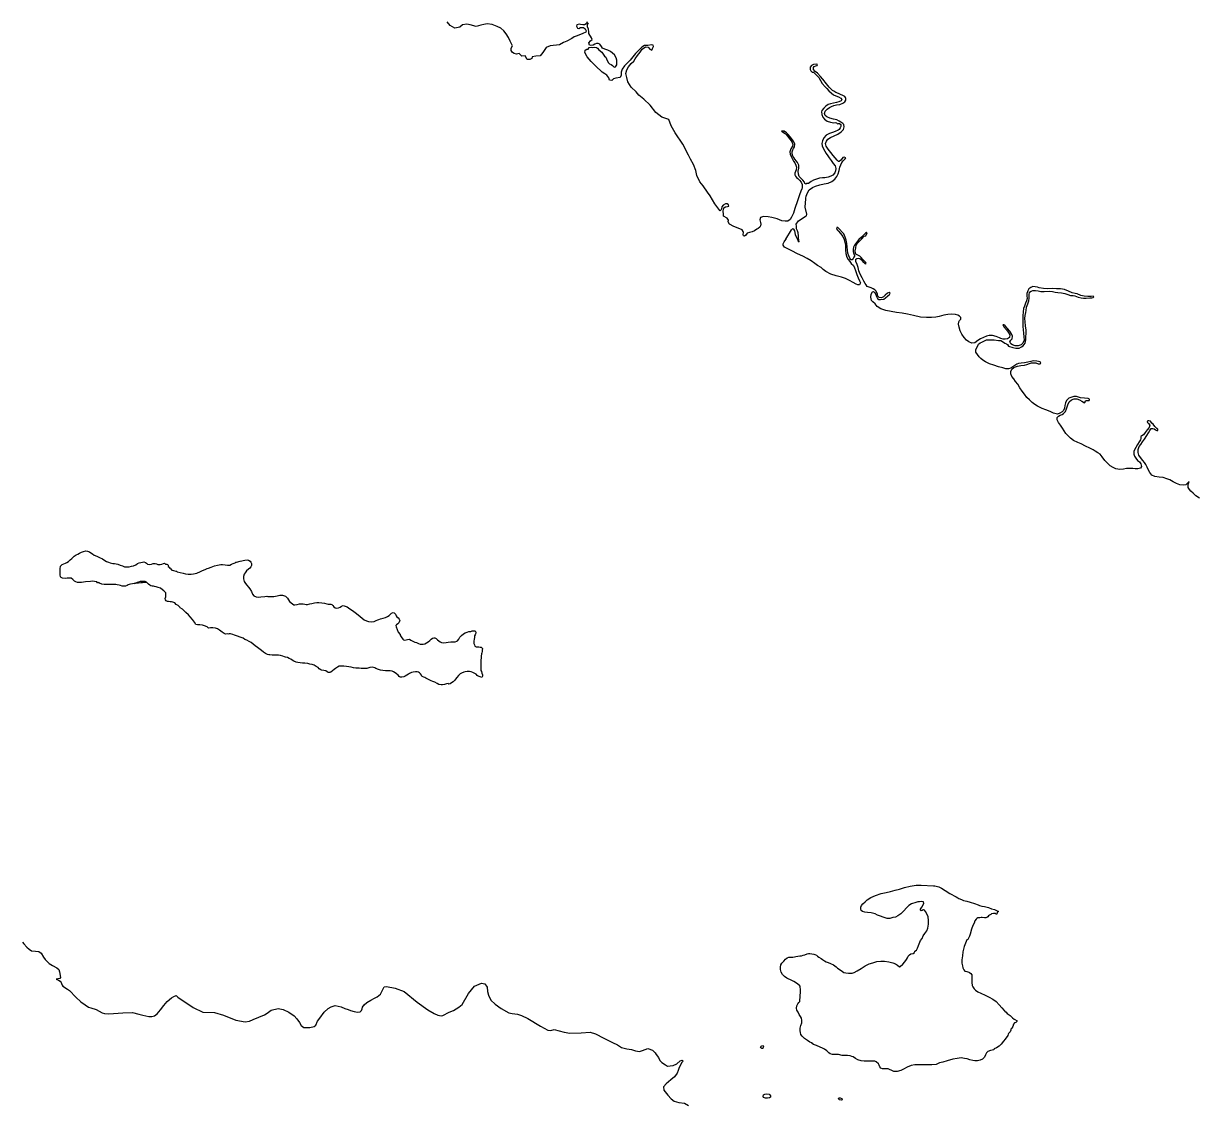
# Model space of a CAD drawing. Extents: x 283583 to 658922, y 889284 to 1241133.
# Drawn here: x 388412 to 404868, y 1097764 to 1112905 of the extents above; entities that cross this region are included whole.
import ezdxf

# ---------------------------------------------------------------- set-up
doc = ezdxf.new("R2010")
doc.units = 0
doc.header["$MEASUREMENT"] = 0
doc.layers.add('PUNTARENAS', color=7, linetype='Continuous')

msp = doc.modelspace()

# ---------------------------------------------------------------- linework, layer by layer
at = {"layer": 'PUNTARENAS', "color": 241}
for points in [[(396307, 1112928), (396290, 1112898), (396270, 1112884), (396244, 1112884), (396215, 1112891), (396192, 1112895), (396163, 1112886), (396159, 1112865), (396170, 1112839), (396189, 1112834), (396211, 1112847), (396253, 1112850), (396279, 1112832), (396290, 1112800), (396289, 1112785), (396244, 1112763), (396168, 1112733), (396122, 1112716), (396093, 1112695), (396021, 1112655), (395976, 1112639), (395919, 1112605), (395788, 1112594), (395733, 1112568), (395685, 1112499), (395647, 1112454), (395587, 1112446), (395534, 1112439), (395529, 1112415), (395504, 1112401), (395466, 1112401), (395436, 1112454), (395391, 1112447), (395353, 1112484), (395315, 1112476), (395286, 1112484), (395262, 1112500), (395241, 1112526), (395240, 1112560), (395262, 1112592), (395230, 1112656), (395206, 1112710), (395172, 1112762), (395138, 1112804), (395097, 1112839), (395044, 1112862), (394976, 1112889), (394908, 1112900), (394857, 1112889), (394818, 1112879), (394750, 1112862), (394669, 1112884), (394619, 1112897), (394561, 1112885), (394523, 1112855), (394455, 1112840), (394387, 1112878), (394347, 1112927)], [(404881, 1106255), (404831, 1106290), (404792, 1106327), (404761, 1106355), (404741, 1106379), (404726, 1106407), (404724, 1106449), (404737, 1106490), (404692, 1106445), (404654, 1106440), (404609, 1106442), (404561, 1106460), (404513, 1106485), (404465, 1106511), (404427, 1106528), (404375, 1106545), (404318, 1106552), (404255, 1106558), (404216, 1106578), (404188, 1106614), (404168, 1106649), (404151, 1106691), (404132, 1106728), (404110, 1106758), (404090, 1106786), (404057, 1106825), (404034, 1106858), (404022, 1106897), (404023, 1106940), (404036, 1106979), (404059, 1107010), (404083, 1107045), (404111, 1107082), (404144, 1107132), (404168, 1107171), (404189, 1107206), (404207, 1107234), (404227, 1107234), (404246, 1107227), (404268, 1107214), (404287, 1107202), (404298, 1107206), (404298, 1107223), (404287, 1107234), (404255, 1107260), (404235, 1107291), (404216, 1107308), (404196, 1107334), (404174, 1107341), (404159, 1107341), (404150, 1107330), (404153, 1107317), (404166, 1107304), (404185, 1107278), (404177, 1107245), (404150, 1107214), (404120, 1107175), (404096, 1107143), (404074, 1107127), (404061, 1107119), (404059, 1107092), (404055, 1107073), (404036, 1107043), (404014, 1107008), (403990, 1106968), (403971, 1106931), (403963, 1106909), (403963, 1106874), (403972, 1106843), (403991, 1106817), (404015, 1106785), (404043, 1106763), (404061, 1106737), (404069, 1106702), (404054, 1106678), (404019, 1106667), (403981, 1106668), (403950, 1106670), (403861, 1106670), (403818, 1106661), (403767, 1106659), (403711, 1106667), (403672, 1106684), (403631, 1106708), (403598, 1106743), (403557, 1106785), (403520, 1106834), (403489, 1106871), (403459, 1106893), (403422, 1106913), (403392, 1106933), (403347, 1106957), (403284, 1106985), (403223, 1107015), (403177, 1107035), (403118, 1107063), (403075, 1107096), (403046, 1107126), (403012, 1107161), (402988, 1107198), (402962, 1107235), (402937, 1107278), (402907, 1107317), (402890, 1107354), (402890, 1107385), (402909, 1107407), (402933, 1107420), (402957, 1107430), (402979, 1107441), (403005, 1107472), (403018, 1107507), (403039, 1107565), (403059, 1107604), (403089, 1107633), (403128, 1107648), (403165, 1107648), (403200, 1107635), (403235, 1107616), (403270, 1107592), (403281, 1107600), (403281, 1107615), (403294, 1107624), (403317, 1107624), (403335, 1107626), (403344, 1107635), (403341, 1107644), (403324, 1107653), (403272, 1107657), (403218, 1107663), (403161, 1107680), (403124, 1107680), (403094, 1107670), (403054, 1107657), (403020, 1107626), (403004, 1107591), (402998, 1107556), (402994, 1107517), (402979, 1107485), (402959, 1107467), (402927, 1107446), (402896, 1107435), (402876, 1107436), (402836, 1107449), (402791, 1107471), (402732, 1107492), (402677, 1107512), (402614, 1107544), (402575, 1107570), (402538, 1107598), (402501, 1107633), (402464, 1107666), (402430, 1107711), (402399, 1107757), (402367, 1107800), (402337, 1107854), (402307, 1107891), (402281, 1107929), (402256, 1107962), (402241, 1107997), (402239, 1108029), (402256, 1108064), (402282, 1108086), (402306, 1108095), (402335, 1108104), (402382, 1108114), (402432, 1108119), (402463, 1108127), (402500, 1108143), (402530, 1108151), (402589, 1108150), (402624, 1108139), (402648, 1108137), (402661, 1108149), (402650, 1108165), (402604, 1108176), (402554, 1108178), (402522, 1108171), (402476, 1108162), (402430, 1108151), (402387, 1108149), (402347, 1108143), (402322, 1108134), (402296, 1108116), (402267, 1108097), (402241, 1108077), (402209, 1108069), (402172, 1108069), (402126, 1108081), (402069, 1108095), (402000, 1108120), (401939, 1108138), (401884, 1108164), (401848, 1108188), (401819, 1108212), (401795, 1108238), (401772, 1108268), (401752, 1108303), (401750, 1108338), (401769, 1108372), (401789, 1108411), (401810, 1108431), (401836, 1108442), (401871, 1108459), (401898, 1108472), (401951, 1108474), (402007, 1108474), (402068, 1108463), (402098, 1108463), (402124, 1108450), (402157, 1108426), (402181, 1108417), (402194, 1108409), (402209, 1108385), (402266, 1108365), (402311, 1108355), (402355, 1108359), (402390, 1108374), (402413, 1108388), (402441, 1108428), (402451, 1108475), (402452, 1108517), (402456, 1108562), (402453, 1108610), (402445, 1108671), (402440, 1108725), (402438, 1108773), (402443, 1108817), (402451, 1108856), (402454, 1108883), (402461, 1108933), (402480, 1108978), (402491, 1109018), (402495, 1109059), (402497, 1109105), (402502, 1109142), (402524, 1109157), (402548, 1109163), (402585, 1109165), (402623, 1109161), (402660, 1109153), (402706, 1109153), (402776, 1109155), (402823, 1109151), (402863, 1109142), (402898, 1109138), (402948, 1109133), (402998, 1109123), (403037, 1109109), (403076, 1109097), (403115, 1109094), (403137, 1109090), (403158, 1109081), (403185, 1109071), (403226, 1109062), (403258, 1109056), (403293, 1109056), (403347, 1109062), (403376, 1109062), (403395, 1109067), (403404, 1109077), (403391, 1109086), (403365, 1109082), (403319, 1109082), (403269, 1109086), (403221, 1109094), (403169, 1109116), (403139, 1109123), (403100, 1109134), (403048, 1109155), (402991, 1109177), (402936, 1109186), (402878, 1109190), (402817, 1109194), (402754, 1109187), (402698, 1109194), (402639, 1109202), (402614, 1109213), (402548, 1109220), (402519, 1109207), (402493, 1109189), (402478, 1109161), (402465, 1109124), (402463, 1109092), (402469, 1109052), (402461, 1109018), (402447, 1108988), (402431, 1108945), (402418, 1108912), (402412, 1108867), (402406, 1108810), (402406, 1108727), (402410, 1108660), (402419, 1108569), (402423, 1108514), (402425, 1108471), (402408, 1108428), (402386, 1108403), (402345, 1108390), (402299, 1108392), (402265, 1108403), (402238, 1108419), (402228, 1108445), (402241, 1108468), (402258, 1108486), (402262, 1108523), (402249, 1108556), (402227, 1108593), (402160, 1108668), (402141, 1108684), (402128, 1108682), (402140, 1108658), (402178, 1108614), (402204, 1108581), (402225, 1108542), (402223, 1108506), (402195, 1108488), (402160, 1108482), (402134, 1108484), (402101, 1108494), (402081, 1108504), (402035, 1108520), (401985, 1108534), (401938, 1108534), (401898, 1108524), (401855, 1108508), (401816, 1108489), (401780, 1108465), (401777, 1108463), (401735, 1108434), (401692, 1108428), (401651, 1108445), (401620, 1108471), (401585, 1108506), (401555, 1108552), (401529, 1108602), (401516, 1108649), (401505, 1108695), (401511, 1108725), (401520, 1108745), (401539, 1108765), (401541, 1108786), (401522, 1108806), (401498, 1108819), (401466, 1108830), (401413, 1108832), (401357, 1108829), (401302, 1108819), (401237, 1108803), (401189, 1108792), (401128, 1108789), (401060, 1108785), (400975, 1108793), (400877, 1108813), (400793, 1108832), (400719, 1108847), (400640, 1108858), (400564, 1108873), (400491, 1108886), (400419, 1108910), (400367, 1108943), (400340, 1108977), (400308, 1109006), (400288, 1109025), (400279, 1109071), (400286, 1109114), (400301, 1109145), (400318, 1109149), (400334, 1109134), (400347, 1109110), (400358, 1109080), (400371, 1109055), (400393, 1109040), (400416, 1109040), (400460, 1109045), (400484, 1109064), (400516, 1109088), (400543, 1109110), (400549, 1109128), (400536, 1109136), (400514, 1109127), (400479, 1109101), (400455, 1109075), (400427, 1109062), (400395, 1109067), (400377, 1109086), (400371, 1109114), (400355, 1109155), (400334, 1109175), (400310, 1109188), (400284, 1109201), (400255, 1109212), (400229, 1109223), (400214, 1109245), (400200, 1109263), (400180, 1109296), (400159, 1109341), (400132, 1109393), (400113, 1109441), (400100, 1109487), (400089, 1109530), (400071, 1109571), (400071, 1109604), (400084, 1109615), (400100, 1109617), (400123, 1109611), (400148, 1109593), (400169, 1109569), (400198, 1109545), (400204, 1109539), (400213, 1109543), (400210, 1109558), (400193, 1109572), (400161, 1109602), (400143, 1109626), (400123, 1109645), (400097, 1109658), (400069, 1109674), (400063, 1109689), (400060, 1109721), (400067, 1109761), (400075, 1109798), (400093, 1109826), (400121, 1109854), (400152, 1109887), (400188, 1109924), (400209, 1109932), (400230, 1109972), (400219, 1109976), (400206, 1109967), (400184, 1109947), (400147, 1109913), (400112, 1109878), (400091, 1109856), (400078, 1109839), (400052, 1109802), (400038, 1109774), (400034, 1109745), (400032, 1109713), (400039, 1109680), (400049, 1109656), (400052, 1109645), (400043, 1109630), (400032, 1109611), (400019, 1109593), (400010, 1109593), (399998, 1109596), (399983, 1109618), (399972, 1109649), (399959, 1109688), (399951, 1109733), (399948, 1109774), (399944, 1109822), (399935, 1109870), (399920, 1109914), (399900, 1109957), (399876, 1109983), (399840, 1110024), (399816, 1110046), (399802, 1110046), (399798, 1110029), (399813, 1110011), (399821, 1110001), (399856, 1109965), (399889, 1109923), (399907, 1109880), (399926, 1109799), (399926, 1109734), (399928, 1109682), (399943, 1109630), (399961, 1109599), (399985, 1109569), (400006, 1109545), (400035, 1109515), (400050, 1109482), (400063, 1109445), (400072, 1109415), (400082, 1109389), (400100, 1109341), (400119, 1109300), (400133, 1109274), (400131, 1109261), (400119, 1109246), (400096, 1109243), (400073, 1109253), (400032, 1109277), (399981, 1109303), (399923, 1109333), (399868, 1109350), (399792, 1109372), (399720, 1109394), (399649, 1109429), (399612, 1109461), (399583, 1109487), (399534, 1109517), (399494, 1109544), (399444, 1109580), (399388, 1109613), (399325, 1109646), (399251, 1109680), (399175, 1109721), (399116, 1109750), (399070, 1109773), (399053, 1109800), (399051, 1109819), (399066, 1109845), (399088, 1109877), (399092, 1109883), (399090, 1109883), (399170, 1110013), (399185, 1110032), (399196, 1110026), (399211, 1110000), (399220, 1109948), (399237, 1109909), (399255, 1109871), (399262, 1109855), (399275, 1109848), (399264, 1109898), (399264, 1109932), (399261, 1109972), (399253, 1110002), (399239, 1110030), (399240, 1110065), (399235, 1110095), (399268, 1110141), (399359, 1110201), (399379, 1110211), (399385, 1110232), (399359, 1110330), (399368, 1110447), (399367, 1110455), (399367, 1110460), (399375, 1110484), (399390, 1110531), (399417, 1110574), (399462, 1110609), (399503, 1110627), (399564, 1110644), (399627, 1110657), (399682, 1110668), (399731, 1110692), (399775, 1110725), (399801, 1110760), (399820, 1110797), (399834, 1110847), (399846, 1110894), (399860, 1110927), (399875, 1110957), (399892, 1110983), (399918, 1111009), (399929, 1111021), (399907, 1111033), (399887, 1111029), (399877, 1111016), (399861, 1110990), (399838, 1110970), (399826, 1110971), (399806, 1110991), (399780, 1111024), (399750, 1111054), (399721, 1111097), (399684, 1111143), (399654, 1111186), (399645, 1111223), (399658, 1111258), (399677, 1111284), (399714, 1111308), (399815, 1111354), (399864, 1111385), (399895, 1111421), (399908, 1111458), (399900, 1111488), (399885, 1111505), (399861, 1111522), (399835, 1111538), (399802, 1111553), (399757, 1111564), (399707, 1111577), (399663, 1111596), (399641, 1111616), (399630, 1111644), (399641, 1111677), (399669, 1111705), (399702, 1111729), (399730, 1111742), (399763, 1111755), (399800, 1111766), (399846, 1111772), (399885, 1111790), (399913, 1111807), (399930, 1111831), (399930, 1111853), (399926, 1111870), (399915, 1111883), (399889, 1111898), (399856, 1111912), (399826, 1111924), (399789, 1111937), (399761, 1111955), (399742, 1111967), (399694, 1112014), (399659, 1112058), (399607, 1112125), (399574, 1112162), (399533, 1112208), (399501, 1112234), (399477, 1112260), (399476, 1112286), (399485, 1112303), (399507, 1112310), (399527, 1112314), (399531, 1112330), (399516, 1112336), (399476, 1112329), (399448, 1112316), (399431, 1112295), (399429, 1112262), (399439, 1112243), (399459, 1112225), (399476, 1112221), (399513, 1112184), (399528, 1112172), (399549, 1112148), (399575, 1112107), (399599, 1112066), (399639, 1112018), (399663, 1111992), (399691, 1111961), (399728, 1111929), (399758, 1111907), (399789, 1111890), (399826, 1111879), (399861, 1111861), (399874, 1111842), (399863, 1111822), (399832, 1111807), (399800, 1111796), (399758, 1111787), (399715, 1111779), (399683, 1111770), (399650, 1111748), (399619, 1111718), (399594, 1111687), (399589, 1111665), (399591, 1111631), (399609, 1111592), (399631, 1111563), (399668, 1111538), (399713, 1111524), (399739, 1111518), (399761, 1111514), (399780, 1111520), (399800, 1111511), (399813, 1111498), (399826, 1111503), (399841, 1111503), (399859, 1111488), (399857, 1111462), (399848, 1111442), (399835, 1111422), (399823, 1111411), (399782, 1111393), (399741, 1111376), (399699, 1111362), (399656, 1111339), (399623, 1111304), (399601, 1111262), (399595, 1111226), (399599, 1111193), (399617, 1111151), (399634, 1111115), (399654, 1111086), (399676, 1111050), (399697, 1111021), (399726, 1110984), (399752, 1110945), (399780, 1110910), (399789, 1110873), (399784, 1110843), (399774, 1110811), (399746, 1110780), (399717, 1110765), (399680, 1110750), (399637, 1110743), (399602, 1110743), (399561, 1110738), (399519, 1110723), (399476, 1110710), (399443, 1110691), (399404, 1110665), (399382, 1110663), (399370, 1110653), (399356, 1110662), (399350, 1110680), (399326, 1110710), (399298, 1110736), (399274, 1110760), (399265, 1110795), (399261, 1110834), (399271, 1110880), (399269, 1110921), (399252, 1110956), (399239, 1110975), (399217, 1111003), (399200, 1111027), (399189, 1111045), (399178, 1111077), (399178, 1111106), (399186, 1111134), (399197, 1111153), (399208, 1111177), (399213, 1111214), (399202, 1111247), (399184, 1111277), (399151, 1111318), (399126, 1111347), (399099, 1111373), (399064, 1111396), (399030, 1111396), (399043, 1111386), (399078, 1111366), (399095, 1111349), (399114, 1111325), (399147, 1111286), (399171, 1111249), (399186, 1111208), (399180, 1111186), (399161, 1111147), (399147, 1111108), (399150, 1111075), (399163, 1111042), (399182, 1111003), (399198, 1110975), (399215, 1110953), (399228, 1110921), (399237, 1110890), (399233, 1110853), (399222, 1110830), (399217, 1110810), (399217, 1110786), (399224, 1110766), (399239, 1110747), (399256, 1110734), (399278, 1110712), (399304, 1110682), (399317, 1110649), (399317, 1110606), (399312, 1110586), (399309, 1110580), (399283, 1110518), (399252, 1110421), (399216, 1110312), (399196, 1110249), (399170, 1110194), (399149, 1110158), (399118, 1110134), (399079, 1110134), (399034, 1110141), (398968, 1110168), (398892, 1110186), (398842, 1110196), (398777, 1110202), (398736, 1110185), (398725, 1110155), (398732, 1110119), (398738, 1110092), (398736, 1110072), (398725, 1110053), (398701, 1110035), (398681, 1110022), (398651, 1110001), (398616, 1109988), (398579, 1109975), (398547, 1109966), (398529, 1109938), (398512, 1109925), (398497, 1109931), (398492, 1109948), (398498, 1109976), (398492, 1109992), (398475, 1110013), (398423, 1110036), (398360, 1110059), (398301, 1110094), (398281, 1110128), (398284, 1110150), (398268, 1110176), (398217, 1110207), (398214, 1110233), (398212, 1110278), (398214, 1110305), (398220, 1110322), (398244, 1110337), (398270, 1110341), (398292, 1110348), (398288, 1110366), (398266, 1110378), (398244, 1110378), (398211, 1110359), (398194, 1110339), (398186, 1110309), (398177, 1110291), (398168, 1110282), (398166, 1110285), (398094, 1110378), (398064, 1110435), (398031, 1110493), (397993, 1110542), (397929, 1110633), (397885, 1110689), (397842, 1110774), (397827, 1110844), (397794, 1110928), (397752, 1111003), (397726, 1111062), (397646, 1111214), (397541, 1111373), (397481, 1111471), (397450, 1111562), (397352, 1111592), (397269, 1111660), (397188, 1111760), (397101, 1111846), (397032, 1111901), (396993, 1111946), (396921, 1112014), (396877, 1112088), (396861, 1112146), (396846, 1112202), (396860, 1112255), (396884, 1112297), (396923, 1112345), (396960, 1112379), (396979, 1112408), (397013, 1112456), (397050, 1112503), (397077, 1112546), (397122, 1112580), (397159, 1112572), (397183, 1112545), (397212, 1112532), (397220, 1112556), (397236, 1112582), (397230, 1112600), (397207, 1112604), (397156, 1112596), (397111, 1112596), (397072, 1112575), (396982, 1112485), (396907, 1112392), (396870, 1112353), (396831, 1112310), (396796, 1112263), (396783, 1112223), (396781, 1112181), (396770, 1112148), (396708, 1112137), (396677, 1112128), (396651, 1112106), (396621, 1112113), (396608, 1112142), (396582, 1112181), (396555, 1112200), (396516, 1112224), (396424, 1112310), (396362, 1112372), (396308, 1112438), (396273, 1112498), (396279, 1112528), (396279, 1112530), (396303, 1112546), (396322, 1112546), (396335, 1112567), (396364, 1112572), (396383, 1112569), (396411, 1112574), (396435, 1112570), (396453, 1112557), (396472, 1112537), (396510, 1112502), (396529, 1112476), (396549, 1112446), (396566, 1112431), (396586, 1112387), (396605, 1112355), (396620, 1112339), (396642, 1112328), (396662, 1112316), (396684, 1112294), (396703, 1112296), (396720, 1112326), (396723, 1112363), (396722, 1112392), (396712, 1112426), (396690, 1112465), (396660, 1112491), (396631, 1112511), (396594, 1112530), (396555, 1112544), (396522, 1112561), (396505, 1112581), (396483, 1112613), (396459, 1112626), (396437, 1112626), (396414, 1112613), (396390, 1112600), (396357, 1112595), (396341, 1112602), (396331, 1112633), (396355, 1112663), (396375, 1112682), (396368, 1112702), (396329, 1112765), (396329, 1112789), (396324, 1112824), (396313, 1112859), (396311, 1112891), (396324, 1112915)], [(388399, 1100039), (388415, 1100016), (388457, 1099969), (388490, 1099938), (388526, 1099917), (388580, 1099910), (388628, 1099907), (388661, 1099883), (388691, 1099826), (388715, 1099796), (388770, 1099740), (388816, 1099710), (388879, 1099677), (388905, 1099655), (388917, 1099621), (388931, 1099541), (388919, 1099530), (388893, 1099525), (388871, 1099518), (388902, 1099505), (388924, 1099493), (388937, 1099474), (388944, 1099457), (388951, 1099433), (388963, 1099419), (389026, 1099381), (389057, 1099359), (389145, 1099266), (389213, 1099200), (389277, 1099158), (389320, 1099128), (389354, 1099119), (389428, 1099092), (389515, 1099047), (389544, 1099037), (389608, 1099035), (389804, 1099047), (389939, 1099052), (390028, 1099030), (390085, 1099013), (390165, 1098997), (390208, 1098997), (390245, 1099007), (390283, 1099035), (390329, 1099088), (390376, 1099149), (390422, 1099207), (390485, 1099257), (390518, 1099277), (390550, 1099291), (390571, 1099269), (390789, 1099124), (390923, 1099056), (391085, 1099051), (391213, 1099017), (391387, 1098944), (391515, 1098922), (391576, 1098931), (391627, 1098955), (391789, 1099019), (391823, 1099044), (391879, 1099083), (391980, 1099106), (392047, 1099095), (392127, 1099058), (392203, 1099005), (392239, 1098962), (392276, 1098910), (392302, 1098869), (392338, 1098844), (392372, 1098841), (392423, 1098843), (392482, 1098854), (392507, 1098873), (392531, 1098930), (392560, 1098975), (392624, 1099059), (392677, 1099108), (392721, 1099131), (392779, 1099150), (392863, 1099133), (392910, 1099108), (392958, 1099094), (392992, 1099078), (393041, 1099067), (393088, 1099059), (393128, 1099063), (393147, 1099080), (393153, 1099103), (393162, 1099129), (393185, 1099160), (393219, 1099190), (393275, 1099224), (393327, 1099255), (393363, 1099270), (393414, 1099308), (393428, 1099339), (393462, 1099412), (393496, 1099416), (393615, 1099395), (393742, 1099344), (393926, 1099196), (394076, 1099088), (394165, 1099037), (394214, 1099013), (394262, 1099005), (394285, 1099011), (394375, 1099055), (394434, 1099079), (394507, 1099126), (394555, 1099163), (394646, 1099318), (394728, 1099421), (394794, 1099451), (394828, 1099462), (394871, 1099455), (394905, 1099405), (394912, 1099345), (394923, 1099296), (394959, 1099224), (395016, 1099170), (395103, 1099108), (395210, 1099049), (395255, 1099038), (395329, 1099027), (395386, 1099010), (395473, 1098968), (395651, 1098860), (395754, 1098804), (395799, 1098800), (395843, 1098815), (395985, 1098775), (396062, 1098761), (396224, 1098768), (396347, 1098776), (396425, 1098755), (396540, 1098694), (396660, 1098632), (396733, 1098598), (396785, 1098564), (396861, 1098542), (396925, 1098532), (396982, 1098515), (397037, 1098507), (397079, 1098520), (397158, 1098547), (397221, 1098524), (397257, 1098488), (397275, 1098463), (397304, 1098422), (397325, 1098382), (397350, 1098354), (397403, 1098318), (397433, 1098301), (397471, 1098307), (397511, 1098310), (397560, 1098335), (397608, 1098375), (397638, 1098386), (397649, 1098371), (397633, 1098351), (397608, 1098310), (397588, 1098267), (397579, 1098238), (397568, 1098204), (397530, 1098149), (397476, 1098111), (397415, 1098052), (397375, 1098010), (397381, 1097966), (397437, 1097893), (397481, 1097843), (397526, 1097809), (397588, 1097792), (397671, 1097781), (397726, 1097751)]]:
    msp.add_lwpolyline(points, dxfattribs=at)
for points in [[(389968, 1105062), (389962, 1105059), (389938, 1105054), (389910, 1105050), (389892, 1105048), (389878, 1105042), (389862, 1105032), (389842, 1105024), (389822, 1105022), (389793, 1105025), (389770, 1105031), (389750, 1105038), (389723, 1105044), (389703, 1105045), (389678, 1105048), (389656, 1105048), (389622, 1105047), (389598, 1105047), (389572, 1105045), (389540, 1105047), (389509, 1105052), (389477, 1105065), (389464, 1105074), (389457, 1105071), (389450, 1105071), (389439, 1105082), (389407, 1105091), (389378, 1105093), (389348, 1105087), (389281, 1105082), (389226, 1105075), (389168, 1105073), (389146, 1105084), (389128, 1105095), (389104, 1105117), (389081, 1105134), (389061, 1105136), (389024, 1105136), (388993, 1105132), (388957, 1105134), (388939, 1105143), (388928, 1105156), (388924, 1105184), (388924, 1105232), (388926, 1105266), (388932, 1105303), (388939, 1105314), (388954, 1105327), (388976, 1105336), (389000, 1105345), (389020, 1105357), (389042, 1105370), (389066, 1105391), (389088, 1105413), (389109, 1105428), (389120, 1105442), (389148, 1105461), (389172, 1105474), (389196, 1105485), (389222, 1105498), (389250, 1105510), (389284, 1105517), (389306, 1105513), (389336, 1105506), (389354, 1105491), (389376, 1105475), (389402, 1105458), (389441, 1105443), (389476, 1105423), (389517, 1105406), (389550, 1105385), (389576, 1105371), (389600, 1105359), (389626, 1105352), (389661, 1105343), (389684, 1105343), (389708, 1105337), (389734, 1105330), (389767, 1105319), (389797, 1105307), (389824, 1105294), (389852, 1105294), (389891, 1105296), (389923, 1105302), (389952, 1105307), (389984, 1105322), (390008, 1105339), (390034, 1105352), (390054, 1105355), (390080, 1105361), (390099, 1105363), (390119, 1105353), (390134, 1105344), (390150, 1105331), (390174, 1105329), (390204, 1105333), (390230, 1105340), (390256, 1105340), (390276, 1105337), (390293, 1105329), (390308, 1105325), (390328, 1105325), (390349, 1105331), (390371, 1105342), (390387, 1105344), (390395, 1105338), (390400, 1105331), (390417, 1105331), (390430, 1105327), (390436, 1105316), (390439, 1105307), (390436, 1105298), (390450, 1105290), (390461, 1105277), (390474, 1105268), (390491, 1105249), (390513, 1105242), (390547, 1105235), (390556, 1105236), (390566, 1105223), (390604, 1105214), (390646, 1105205), (390681, 1105198), (390716, 1105190), (390758, 1105192), (390795, 1105196), (390841, 1105207), (390892, 1105227), (390921, 1105244), (390954, 1105258), (390984, 1105271), (391004, 1105277), (391042, 1105290), (391086, 1105308), (391130, 1105319), (391174, 1105328), (391200, 1105328), (391237, 1105323), (391268, 1105319), (391301, 1105319), (391323, 1105332), (391349, 1105343), (391378, 1105352), (391386, 1105360), (391394, 1105359), (391444, 1105375), (391511, 1105390), (391544, 1105392), (391563, 1105386), (391587, 1105373), (391596, 1105359), (391604, 1105340), (391607, 1105314), (391596, 1105294), (391583, 1105275), (391563, 1105261), (391537, 1105238), (391518, 1105212), (391502, 1105192), (391494, 1105159), (391494, 1105124), (391503, 1105090), (391520, 1105062), (391540, 1105036), (391561, 1105009), (391581, 1104985), (391605, 1104947), (391620, 1104912), (391638, 1104890), (391670, 1104873), (391701, 1104868), (391738, 1104873), (391792, 1104879), (391818, 1104884), (391833, 1104881), (391879, 1104877), (391920, 1104879), (391964, 1104888), (392000, 1104899), (392038, 1104897), (392081, 1104884), (392109, 1104856), (392122, 1104832), (392138, 1104808), (392177, 1104775), (392199, 1104763), (392211, 1104761), (392243, 1104768), (392276, 1104776), (392306, 1104775), (392328, 1104774), (392354, 1104770), (392373, 1104768), (392391, 1104768), (392423, 1104775), (392450, 1104783), (392486, 1104792), (392521, 1104796), (392549, 1104796), (392591, 1104792), (392628, 1104784), (392660, 1104777), (392678, 1104771), (392699, 1104773), (392717, 1104770), (392728, 1104766), (392745, 1104753), (392760, 1104734), (392776, 1104719), (392800, 1104714), (392825, 1104721), (392845, 1104731), (392865, 1104743), (392889, 1104751), (392917, 1104743), (392945, 1104732), (392980, 1104706), (393019, 1104684), (393076, 1104640), (393126, 1104599), (393157, 1104576), (393185, 1104553), (393216, 1104537), (393246, 1104527), (393283, 1104522), (393322, 1104527), (393353, 1104542), (393374, 1104551), (393390, 1104557), (393411, 1104564), (393431, 1104573), (393449, 1104575), (393481, 1104585), (393512, 1104597), (393533, 1104612), (393550, 1104631), (393566, 1104646), (393588, 1104653), (393605, 1104651), (393620, 1104631), (393631, 1104610), (393642, 1104592), (393659, 1104579), (393675, 1104560), (393681, 1104545), (393670, 1104508), (393653, 1104497), (393635, 1104484), (393627, 1104473), (393631, 1104453), (393644, 1104416), (393660, 1104379), (393686, 1104348), (393688, 1104342), (393693, 1104330), (393699, 1104315), (393725, 1104283), (393736, 1104274), (393747, 1104268), (393772, 1104272), (393792, 1104276), (393816, 1104279), (393836, 1104268), (393864, 1104255), (393894, 1104240), (393916, 1104233), (393944, 1104222), (393966, 1104213), (394010, 1104213), (394033, 1104218), (394081, 1104242), (394101, 1104262), (394122, 1104281), (394140, 1104294), (394157, 1104298), (394173, 1104298), (394190, 1104292), (394212, 1104272), (394229, 1104257), (394248, 1104242), (394268, 1104236), (394301, 1104231), (394333, 1104236), (394361, 1104240), (394398, 1104242), (394420, 1104242), (394457, 1104244), (394479, 1104251), (394492, 1104260), (394507, 1104281), (394525, 1104307), (394546, 1104334), (394572, 1104356), (394596, 1104369), (394626, 1104381), (394651, 1104388), (394678, 1104387), (394697, 1104397), (394721, 1104398), (394736, 1104396), (394743, 1104389), (394747, 1104379), (394749, 1104365), (394741, 1104354), (394736, 1104342), (394730, 1104326), (394730, 1104305), (394726, 1104279), (394719, 1104255), (394717, 1104233), (394721, 1104222), (394728, 1104202), (394732, 1104183), (394752, 1104174), (394773, 1104172), (394789, 1104172), (394808, 1104170), (394821, 1104170), (394828, 1104165), (394839, 1104150), (394837, 1104128), (394835, 1104109), (394832, 1104092), (394826, 1104074), (394822, 1104044), (394821, 1104022), (394819, 1103987), (394817, 1103950), (394817, 1103903), (394815, 1103872), (394819, 1103842), (394826, 1103827), (394833, 1103807), (394841, 1103781), (394839, 1103761), (394830, 1103746), (394809, 1103753), (394781, 1103765), (394767, 1103772), (394752, 1103789), (394724, 1103807), (394706, 1103816), (394680, 1103826), (394657, 1103829), (394624, 1103828), (394598, 1103826), (394580, 1103820), (394548, 1103807), (394528, 1103794), (394504, 1103772), (394483, 1103744), (394461, 1103722), (394446, 1103704), (394428, 1103685), (394405, 1103669), (394388, 1103657), (394371, 1103653), (394358, 1103658), (394334, 1103655), (394310, 1103647), (394278, 1103642), (394260, 1103640), (394230, 1103644), (394204, 1103660), (394171, 1103679), (394147, 1103690), (394121, 1103699), (394093, 1103711), (394067, 1103724), (394047, 1103733), (394032, 1103746), (394019, 1103749), (393997, 1103759), (393986, 1103775), (393971, 1103794), (393956, 1103811), (393943, 1103820), (393925, 1103826), (393900, 1103825), (393870, 1103819), (393846, 1103814), (393820, 1103802), (393804, 1103793), (393781, 1103777), (393757, 1103764), (393737, 1103756), (393711, 1103747), (393687, 1103747), (393672, 1103760), (393657, 1103779), (393635, 1103797), (393615, 1103808), (393596, 1103825), (393574, 1103832), (393546, 1103840), (393483, 1103840), (393444, 1103842), (393411, 1103847), (393383, 1103858), (393348, 1103871), (393331, 1103881), (393302, 1103888), (393261, 1103883), (393220, 1103872), (393190, 1103871), (393141, 1103871), (393112, 1103873), (393064, 1103873), (393032, 1103880), (393001, 1103891), (392967, 1103895), (392936, 1103899), (392897, 1103902), (392864, 1103904), (392834, 1103901), (392808, 1103890), (392782, 1103871), (392764, 1103856), (392741, 1103836), (392715, 1103821), (392700, 1103813), (392681, 1103813), (392664, 1103826), (392644, 1103839), (392616, 1103844), (392587, 1103848), (392574, 1103852), (392555, 1103865), (392537, 1103883), (392513, 1103900), (392485, 1103917), (392457, 1103928), (392424, 1103933), (392392, 1103939), (392353, 1103943), (392318, 1103946), (392285, 1103948), (392253, 1103954), (392229, 1103961), (392200, 1103971), (392174, 1103987), (392155, 1104000), (392133, 1104011), (392107, 1104023), (392083, 1104028), (392066, 1104036), (392046, 1104041), (392013, 1104052), (391981, 1104056), (391944, 1104058), (391894, 1104058), (391864, 1104061), (391849, 1104063), (391830, 1104066), (391803, 1104081), (391773, 1104100), (391743, 1104124), (391708, 1104150), (391688, 1104163), (391656, 1104187), (391629, 1104213), (391599, 1104233), (391573, 1104250), (391542, 1104265), (391514, 1104276), (391488, 1104294), (391445, 1104311), (391410, 1104324), (391368, 1104337), (391343, 1104346), (391310, 1104354), (391293, 1104357), (391282, 1104349), (391272, 1104354), (391243, 1104351), (391224, 1104359), (391195, 1104380), (391176, 1104393), (391155, 1104409), (391129, 1104425), (391102, 1104436), (391065, 1104441), (391031, 1104438), (391004, 1104436), (390983, 1104452), (390946, 1104470), (390917, 1104478), (390883, 1104481), (390851, 1104481), (390825, 1104489), (390806, 1104521), (390777, 1104555), (390745, 1104592), (390721, 1104624), (390684, 1104656), (390637, 1104703), (390605, 1104719), (390602, 1104730), (390579, 1104753), (390552, 1104769), (390529, 1104790), (390501, 1104799), (390484, 1104803), (390466, 1104803), (390444, 1104807), (390428, 1104809), (390411, 1104820), (390400, 1104832), (390396, 1104851), (390404, 1104872), (390407, 1104895), (390404, 1104931), (390379, 1104956), (390358, 1104973), (390329, 1104994), (390299, 1105003), (390272, 1105015), (390247, 1105021), (390234, 1105023), (390215, 1105023), (390194, 1105028), (390179, 1105036), (390163, 1105051), (390154, 1105063), (390141, 1105074), (390135, 1105077), (390136, 1105078), (390114, 1105087), (390097, 1105091), (390077, 1105091), (390047, 1105088), (390023, 1105081), (390002, 1105076), (389969, 1105063)], [(390132, 1105079), (390135, 1105077), (389968, 1105062), (389980, 1105067), (389981, 1105068)], [(401159, 1100827), (401177, 1100825), (401232, 1100811), (401271, 1100794), (401319, 1100759), (401388, 1100718), (401473, 1100670), (401498, 1100658), (401512, 1100649), (401512, 1100649), (401551, 1100633), (401577, 1100621), (401601, 1100614), (401625, 1100610), (401671, 1100599), (401729, 1100579), (401782, 1100562), (401801, 1100553), (401832, 1100540), (401871, 1100536), (401925, 1100521), (401969, 1100506), (402012, 1100493), (402060, 1100473), (402067, 1100467), (402053, 1100464), (402049, 1100449), (402043, 1100430), (402034, 1100430), (402023, 1100438), (401997, 1100441), (401971, 1100436), (401958, 1100427), (401940, 1100414), (401927, 1100408), (401919, 1100393), (401904, 1100384), (401891, 1100380), (401871, 1100380), (401838, 1100384), (401825, 1100384), (401806, 1100379), (401780, 1100380), (401762, 1100371), (401754, 1100360), (401738, 1100334), (401725, 1100303), (401708, 1100271), (401689, 1100218), (401669, 1100151), (401660, 1100121), (401650, 1100101), (401636, 1100073), (401624, 1100072), (401604, 1100024), (401587, 1099976), (401567, 1099904), (401561, 1099846), (401552, 1099789), (401556, 1099741), (401563, 1099704), (401570, 1099678), (401581, 1099652), (401596, 1099633), (401622, 1099626), (401650, 1099618), (401663, 1099613), (401680, 1099598), (401694, 1099581), (401694, 1099509), (401692, 1099474), (401700, 1099431), (401707, 1099413), (401728, 1099385), (401744, 1099367), (401777, 1099343), (401820, 1099321), (401881, 1099295), (401937, 1099265), (401989, 1099239), (402033, 1099206), (402079, 1099160), (402114, 1099117), (402148, 1099080), (402159, 1099060), (402172, 1099061), (402188, 1099037), (402229, 1099009), (402262, 1098978), (402285, 1098959), (402298, 1098952), (402327, 1098937), (402323, 1098924), (402311, 1098913), (402292, 1098907), (402277, 1098888), (402266, 1098857), (402255, 1098834), (402242, 1098818), (402240, 1098803), (402229, 1098783), (402208, 1098759), (402203, 1098749), (402196, 1098729), (402160, 1098681), (402138, 1098649), (402105, 1098607), (402077, 1098579), (402040, 1098557), (402008, 1098544), (402001, 1098529), (401953, 1098519), (401917, 1098506), (401897, 1098489), (401886, 1098460), (401871, 1098425), (401841, 1098399), (401812, 1098384), (401771, 1098373), (401738, 1098376), (401706, 1098382), (401667, 1098391), (401630, 1098403), (401591, 1098406), (401543, 1098417), (401488, 1098410), (401430, 1098400), (401347, 1098376), (401289, 1098357), (401239, 1098345), (401193, 1098324), (401134, 1098319), (401071, 1098317), (401017, 1098317), (400956, 1098321), (400895, 1098321), (400843, 1098308), (400787, 1098286), (400736, 1098260), (400699, 1098239), (400649, 1098227), (400602, 1098228), (400574, 1098238), (400541, 1098256), (400521, 1098261), (400445, 1098261), (400419, 1098274), (400406, 1098291), (400397, 1098313), (400386, 1098333), (400356, 1098363), (400336, 1098370), (400304, 1098370), (400276, 1098372), (400226, 1098372), (400186, 1098370), (400145, 1098374), (400097, 1098389), (400063, 1098406), (400032, 1098432), (400013, 1098437), (399988, 1098447), (399954, 1098450), (399915, 1098450), (399878, 1098452), (399826, 1098463), (399778, 1098463), (399741, 1098462), (399708, 1098473), (399691, 1098485), (399663, 1098513), (399632, 1098537), (399604, 1098552), (399569, 1098566), (399517, 1098591), (399476, 1098605), (399458, 1098617), (399456, 1098626), (399449, 1098626), (399423, 1098637), (399391, 1098659), (399349, 1098687), (399317, 1098722), (399301, 1098743), (399293, 1098772), (399291, 1098794), (399290, 1098831), (399299, 1098871), (399312, 1098908), (399312, 1098944), (399308, 1098971), (399295, 1098995), (399277, 1099025), (399260, 1099057), (399244, 1099083), (399236, 1099112), (399245, 1099146), (399258, 1099174), (399271, 1099191), (399283, 1099208), (399286, 1099232), (399290, 1099259), (399290, 1099289), (399292, 1099330), (399294, 1099374), (399290, 1099411), (399283, 1099427), (399259, 1099447), (399240, 1099462), (399201, 1099486), (399174, 1099499), (399103, 1099535), (399072, 1099556), (399044, 1099586), (399022, 1099617), (399014, 1099654), (399014, 1099686), (399020, 1099721), (399031, 1099743), (399046, 1099758), (399059, 1099773), (399083, 1099800), (399109, 1099819), (399131, 1099828), (399189, 1099828), (399209, 1099834), (399228, 1099835), (399255, 1099840), (399283, 1099844), (399307, 1099847), (399331, 1099857), (399355, 1099862), (399389, 1099875), (399404, 1099877), (399424, 1099879), (399454, 1099875), (399479, 1099871), (399494, 1099866), (399517, 1099853), (399533, 1099840), (399550, 1099829), (399583, 1099808), (399600, 1099793), (399629, 1099775), (399655, 1099764), (399683, 1099754), (399716, 1099739), (399755, 1099718), (399792, 1099692), (399813, 1099672), (399863, 1099640), (399902, 1099613), (399931, 1099607), (399965, 1099603), (400018, 1099603), (400046, 1099614), (400090, 1099637), (400146, 1099669), (400202, 1099704), (400255, 1099732), (400309, 1099750), (400365, 1099765), (400420, 1099770), (400470, 1099769), (400530, 1099761), (400587, 1099750), (400624, 1099735), (400654, 1099713), (400681, 1099694), (400692, 1099696), (400728, 1099730), (400757, 1099760), (400781, 1099793), (400793, 1099817), (400804, 1099843), (400819, 1099860), (400841, 1099873), (400870, 1099878), (400891, 1099893), (400896, 1099910), (400919, 1099927), (400933, 1099954), (400948, 1099989), (400974, 1100061), (400997, 1100090), (401011, 1100126), (401036, 1100161), (401062, 1100196), (401076, 1100235), (401088, 1100288), (401088, 1100340), (401080, 1100390), (401062, 1100433), (401047, 1100466), (401032, 1100485), (401017, 1100490), (401010, 1100490), (400999, 1100479), (400986, 1100476), (400978, 1100479), (400975, 1100487), (400977, 1100498), (400984, 1100513), (400995, 1100529), (401014, 1100561), (401021, 1100585), (401019, 1100600), (401004, 1100603), (400984, 1100605), (400962, 1100603), (400938, 1100600), (400908, 1100591), (400851, 1100573), (400810, 1100551), (400780, 1100516), (400743, 1100477), (400701, 1100434), (400658, 1100405), (400626, 1100388), (400588, 1100384), (400547, 1100371), (400510, 1100370), (400480, 1100376), (400450, 1100389), (400415, 1100400), (400373, 1100415), (400339, 1100432), (400286, 1100447), (400232, 1100452), (400193, 1100458), (400162, 1100467), (400145, 1100480), (400138, 1100502), (400138, 1100526), (400149, 1100550), (400167, 1100576), (400199, 1100604), (400227, 1100628), (400280, 1100663), (400345, 1100689), (400425, 1100717), (400493, 1100732), (400553, 1100745), (400618, 1100765), (400679, 1100781), (400749, 1100804), (400832, 1100822), (400916, 1100835), (400984, 1100837)], [(398770, 1098591), (398774, 1098578), (398772, 1098565), (398766, 1098550), (398753, 1098546), (398744, 1098555), (398735, 1098570), (398742, 1098581), (398753, 1098587)], [(398769, 1097874), (398778, 1097898), (398793, 1097909), (398817, 1097915), (398854, 1097907), (398863, 1097898), (398874, 1097883), (398872, 1097865), (398858, 1097859), (398830, 1097854), (398802, 1097854), (398778, 1097861)], [(399872, 1097849), (399880, 1097830), (399865, 1097823), (399841, 1097827), (399828, 1097843), (399832, 1097856), (399848, 1097856)]]:
    msp.add_lwpolyline(points, close=True, dxfattribs=at)

doc.saveas('drawing.dxf')
